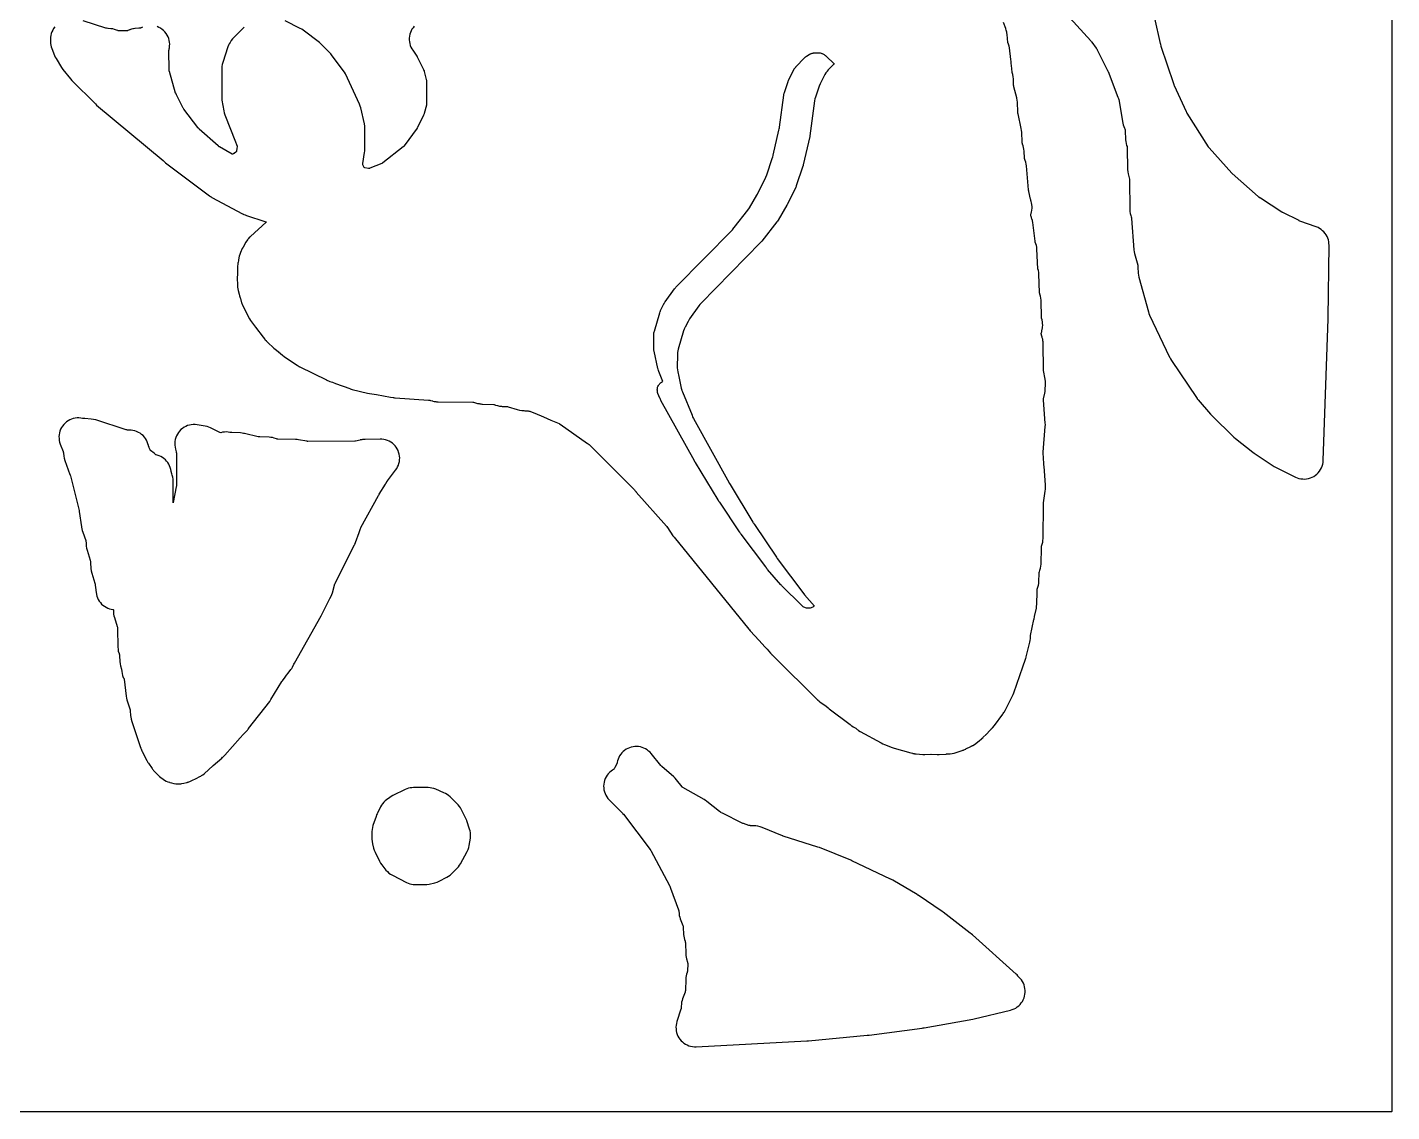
# Model space of a CAD drawing. Header units: millimetres. Extents: x 0 to 300, y 0 to 300.
# Drawn here: x 122.9 to 299.9, y 0 to 140.6 of the extents above; entities that cross this region are included whole.
import ezdxf

# ---------------------------------------------------------------- set-up
doc = ezdxf.new("R2010")
doc.units = ezdxf.units.MM
doc.layers.add('CUT', color=7, linetype='CONTINUOUS')

msp = doc.modelspace()

# ---------------------------------------------------------------- linework, layer by layer
at = {"layer": 'CUT'}
for points in [[(299.94, 299.95), (299.94, 0.05), (299.94, 0.02), (299.94, 0.01), (299.93, 0), (299.92, 0), (299.89, 0), (0.05, 0), (0.02, 0), (0.01, 0), (0.01, 0.01), (0, 0.01), (0, 0.02), (0, 0.05), (0, 299.95)], [(258.19, 141.82), (260.92, 138.84), (260.96, 138.78), (260.99, 138.75), (261.01, 138.73), (261.04, 138.68), (261.6, 137.9), (261.6, 137.89), (261.64, 137.85), (261.64, 137.84), (261.67, 137.8), (261.72, 137.7), (263.06, 135.03), (263.1, 134.96), (263.12, 134.92), (263.14, 134.87), (264.42, 131.53), (264.45, 131.45), (264.49, 131.36), (264.49, 131.35), (264.52, 131.28), (264.52, 131.25), (265.06, 128.2), (265.11, 127.96), (265.19, 127.73), (265.28, 127.51), (265.32, 127.44), (265.33, 127.42), (265.33, 127.41), (265.35, 127.37), (265.35, 127.36), (265.35, 127.35), (265.35, 127.34), (265.35, 127.28), (265.35, 127.24), (265.4, 126.04), (265.43, 125.79), (265.47, 125.54), (265.55, 125.3), (265.6, 125.16), (265.6, 125.15), (265.61, 125.13), (265.62, 125.1), (265.62, 125.08), (265.63, 125.07), (265.63, 124.99), (265.68, 122.16), (265.7, 121.87), (265.75, 121.59), (265.92, 120.93), (265.92, 120.91), (265.92, 120.9), (265.93, 120.86), (265.93, 120.84), (265.93, 120.81), (265.96, 116.99), (265.98, 116.72), (266.02, 116.45), (266.1, 116.19), (266.16, 116.02), (266.19, 115.92), (266.19, 115.91), (266.2, 115.8), (266.5, 111.75), (266.53, 111.51), (266.58, 111.28), (266.99, 109.75), (267, 109.68), (267.01, 109.65), (267.01, 109.61), (267.01, 109.52), (267.05, 108.73), (267.08, 108.46), (267.14, 108.2), (268.37, 103.72), (268.44, 103.51), (268.52, 103.3), (271.12, 97.85), (271.13, 97.83), (271.18, 97.73), (271.24, 97.6), (271.37, 97.39), (274.61, 92.59), (274.68, 92.49), (274.71, 92.45), (274.82, 92.31), (276.42, 90.46), (276.54, 90.33), (276.59, 90.28), (276.61, 90.27), (279.46, 87.47), (279.66, 87.29), (281.92, 85.51), (282.08, 85.39), (284.41, 83.83), (284.68, 83.67), (287.44, 82.29), (287.67, 82.19), (287.91, 82.12), (288.15, 82.06), (288.4, 82.04), (288.65, 82.03), (288.9, 82.05), (289.15, 82.1), (289.39, 82.17), (289.62, 82.26), (289.84, 82.38), (290.05, 82.52), (290.24, 82.68), (290.42, 82.85), (290.57, 83.05), (290.71, 83.26), (290.83, 83.48), (290.92, 83.71), (290.99, 83.95), (291.04, 84.2), (291.06, 84.44), (291.69, 102.79), (291.69, 102.88), (291.69, 102.95), (291.81, 112.34), (291.8, 112.58), (291.77, 112.81), (291.72, 113.04), (291.64, 113.27), (291.55, 113.49), (291.43, 113.69), (291.29, 113.89), (291.14, 114.07), (290.97, 114.24), (290.79, 114.39), (290.59, 114.52), (290.38, 114.63), (290.16, 114.72), (288.02, 115.49), (287.93, 115.53), (287.92, 115.54), (285.8, 116.6), (285.78, 116.61), (285.7, 116.66), (282.91, 118.45), (282.88, 118.47), (282.72, 118.57), (282.68, 118.59), (282.65, 118.61), (282.64, 118.61), (282.6, 118.65), (279.26, 121.65), (279.24, 121.67), (279.22, 121.69), (276.26, 124.99), (276.22, 125.03), (276.21, 125.04), (276.18, 125.08), (276.15, 125.12), (276.15, 125.13), (273.41, 129.48), (273.4, 129.51), (273.38, 129.54), (273.38, 129.55), (273.32, 129.65), (271.77, 133.02), (271.73, 133.12), (271.72, 133.15), (271.66, 133.28), (270.04, 138.12), (270.02, 138.22), (269.99, 138.39), (269.98, 138.39), (269.96, 138.5), (269.19, 141.81)], [(126.5, 140.65), (126.35, 140.45), (126.23, 140.24), (126.12, 140.02), (126.04, 139.79), (125.98, 139.55), (125.94, 139.31), (125.93, 139.06), (125.93, 138.76), (125.94, 138.52), (125.97, 138.29), (126.03, 138.06), (126.11, 137.84), (126.46, 136.96), (126.55, 136.75), (126.66, 136.56), (127.39, 135.39), (127.55, 135.15), (128.53, 133.92), (128.72, 133.71), (131.76, 130.67), (131.93, 130.52), (140.55, 123.32), (140.59, 123.28), (140.67, 123.21), (140.72, 123.17), (140.86, 123.05), (146.55, 118.77), (146.7, 118.66), (146.71, 118.66), (146.77, 118.63), (146.8, 118.61), (146.81, 118.6), (146.87, 118.56), (150.84, 116.44), (150.85, 116.44), (150.94, 116.39), (150.95, 116.39), (150.97, 116.38), (151.03, 116.35), (151.04, 116.34), (151.22, 116.28), (151.24, 116.27), (153.86, 115.4), (153.87, 115.4), (153.88, 115.39), (153.89, 115.39), (153.91, 115.38), (153.92, 115.37), (153.92, 115.36), (153.91, 115.35), (153.9, 115.34), (151.88, 113.48), (151.8, 113.41), (151.78, 113.39), (151.58, 113.16), (151.53, 113.08), (151.51, 113.05), (151.4, 112.92), (151.26, 112.69), (151.11, 112.42), (150.92, 112.1), (150.82, 111.92), (150.73, 111.72), (150.72, 111.7), (150.69, 111.64), (150.58, 111.41), (150.5, 111.17), (150.43, 110.92), (150.34, 110.44), (150.33, 110.38), (150.32, 110.34), (150.32, 110.33), (150.31, 110.31), (150.27, 110.14), (150.26, 110.04), (150.26, 110.03), (150.23, 109.88), (150.2, 109.65), (150.19, 109.41), (150.19, 109.38), (150.19, 109.37), (150.19, 108.75), (150.16, 108), (150.16, 107.76), (150.19, 107.51), (150.2, 107.48), (150.2, 107.47), (150.2, 107.46), (150.2, 107.45), (150.2, 107.15), (150.2, 107.14), (150.21, 106.91), (150.24, 106.69), (150.29, 106.47), (150.42, 106.01), (150.42, 106), (150.46, 105.78), (150.53, 105.55), (150.57, 105.46), (150.57, 105.45), (150.58, 105.44), (150.68, 105.07), (150.72, 104.95), (150.73, 104.92), (150.86, 104.59), (151.75, 102.81), (151.87, 102.6), (152.01, 102.4), (152.54, 101.71), (153.52, 100.41), (153.69, 100.22), (153.73, 100.17), (153.74, 100.16), (153.76, 100.13), (153.81, 100.08), (153.9, 99.98), (153.9, 99.97), (153.94, 99.94), (154.08, 99.8), (154.22, 99.67), (154.77, 99.14), (154.77, 99.13), (154.78, 99.12), (154.93, 98.99), (155.08, 98.87), (155.48, 98.58), (155.5, 98.57), (155.53, 98.55), (156.04, 98.1), (156.27, 97.93), (157.86, 96.85), (157.88, 96.83), (157.9, 96.81), (157.93, 96.79), (158.04, 96.73), (158.09, 96.7), (158.21, 96.63), (158.26, 96.6), (158.27, 96.6), (161.75, 94.88), (161.76, 94.87), (162, 94.77), (162.02, 94.76), (162.1, 94.73), (162.2, 94.7), (162.53, 94.58), (162.93, 94.43), (164.76, 93.76), (164.8, 93.74), (165.07, 93.66), (167.07, 93.17), (167.34, 93.12), (168.25, 93), (170.03, 92.63), (170.38, 92.59), (170.42, 92.59), (170.57, 92.58), (170.66, 92.57), (174.96, 92.28), (174.98, 92.27), (175.15, 92.26), (175.16, 92.26), (175.17, 92.26), (175.24, 92.24), (175.26, 92.23), (175.5, 92.16), (175.55, 92.15), (175.72, 92.11), (175.75, 92.11), (175.77, 92.1), (175.95, 92.07), (176, 92.06), (176.22, 92.05), (180.75, 92), (180.76, 92), (180.78, 92), (180.79, 92), (180.81, 91.99), (181.34, 91.85), (181.55, 91.81), (181.63, 91.79), (181.76, 91.78), (181.92, 91.76), (181.98, 91.76), (183.46, 91.71), (183.48, 91.7), (183.67, 91.63), (183.92, 91.55), (184.18, 91.5), (184.27, 91.49), (184.43, 91.47), (184.44, 91.47), (184.45, 91.47), (184.53, 91.46), (185.14, 91.43), (185.22, 91.43), (185.23, 91.43), (185.3, 91.41), (186.5, 91.04), (186.79, 90.96), (186.83, 90.96), (187.09, 90.92), (187.11, 90.92), (187.16, 90.92), (187.3, 90.91), (187.36, 90.91), (187.48, 90.9), (187.87, 90.86), (187.89, 90.86), (187.92, 90.86), (188.01, 90.85), (188.07, 90.85), (188.08, 90.85), (188.09, 90.85), (188.09, 90.84), (188.12, 90.84), (188.13, 90.84), (189.07, 90.44), (189.6, 90.21), (189.91, 90.08), (190.85, 89.68), (191.94, 89.22), (191.95, 89.21), (191.98, 89.2), (191.99, 89.2), (192, 89.19), (192.01, 89.18), (192.02, 89.18), (192.03, 89.17), (192.04, 89.16), (192.05, 89.15), (192.07, 89.14), (195.6, 86.65), (195.62, 86.63), (195.68, 86.59), (195.77, 86.53), (195.8, 86.5), (195.81, 86.5), (195.82, 86.5), (201.69, 80.63), (201.74, 80.56), (201.84, 80.46), (201.87, 80.42), (201.91, 80.38), (201.92, 80.37), (201.94, 80.35), (205.84, 75.93), (205.87, 75.9), (205.89, 75.87), (205.98, 75.76), (206.68, 74.69), (206.83, 74.49), (216.53, 62.58), (216.57, 62.52), (216.59, 62.5), (216.61, 62.47), (216.71, 62.36), (216.72, 62.34), (217.87, 61.09), (218.24, 60.69), (218.67, 60.22), (218.91, 59.96), (219.36, 59.45), (219.44, 59.36), (219.49, 59.31), (219.5, 59.3), (219.51, 59.29), (219.59, 59.21), (219.6, 59.2), (219.81, 58.99), (219.82, 58.99), (225.45, 53.42), (225.49, 53.39), (225.49, 53.38), (225.63, 53.26), (225.77, 53.14), (226.55, 52.57), (226.83, 52.36), (226.9, 52.3), (226.97, 52.25), (229.67, 50.19), (229.72, 50.15), (229.81, 50.09), (229.9, 50.02), (230.08, 49.9), (230.41, 49.71), (230.6, 49.57), (230.69, 49.5), (230.78, 49.43), (230.98, 49.31), (233.7, 47.81), (233.92, 47.7), (234.16, 47.62), (235.14, 47.23), (235.4, 47.14), (237.57, 46.53), (237.61, 46.52), (237.76, 46.48), (237.83, 46.46), (237.94, 46.44), (237.99, 46.43), (238.03, 46.42), (238.06, 46.42), (238.07, 46.42), (238.09, 46.42), (238.23, 46.4), (239.09, 46.33), (239.29, 46.32), (239.3, 46.32), (239.36, 46.32), (240.15, 46.34), (240.18, 46.34), (240.2, 46.34), (240.21, 46.34), (240.99, 46.31), (241.07, 46.31), (241.08, 46.31), (241.25, 46.32), (242.1, 46.38), (242.14, 46.38), (242.19, 46.39), (242.26, 46.39), (242.4, 46.39), (242.61, 46.41), (242.62, 46.41), (242.65, 46.41), (242.9, 46.44), (243.19, 46.51), (244.21, 46.83), (244.23, 46.84), (244.31, 46.87), (244.4, 46.9), (244.44, 46.91), (244.58, 46.98), (244.64, 47), (244.68, 47.02), (244.69, 47.03), (245.35, 47.37), (245.38, 47.38), (245.4, 47.39), (245.44, 47.41), (245.44, 47.42), (245.48, 47.44), (245.49, 47.44), (245.51, 47.45), (245.57, 47.49), (245.58, 47.49), (245.8, 47.63), (246.43, 48.09), (246.71, 48.33), (246.79, 48.41), (246.8, 48.42), (246.92, 48.52), (246.93, 48.53), (246.95, 48.55), (247.32, 48.93), (247.34, 48.95), (247.35, 48.96), (247.82, 49.42), (247.95, 49.55), (248.03, 49.66), (248.04, 49.67), (248.05, 49.68), (248.06, 49.69), (248.07, 49.7), (248.16, 49.79), (248.39, 50.06), (249.49, 51.56), (249.55, 51.64), (249.64, 51.78), (249.67, 51.82), (249.7, 51.87), (249.75, 51.96), (249.78, 52.01), (249.81, 52.07), (249.82, 52.09), (250.78, 54.01), (250.79, 54.03), (250.83, 54.1), (250.91, 54.31), (250.91, 54.32), (252.09, 57.67), (252.44, 58.67), (252.44, 58.68), (252.45, 58.69), (252.45, 58.7), (252.46, 58.73), (252.53, 58.97), (252.53, 58.99), (252.99, 60.87), (253.03, 61.1), (253.06, 61.34), (253.07, 61.59), (253.07, 61.6), (253.1, 61.76), (253.53, 63.82), (253.53, 63.83), (253.54, 63.84), (253.54, 63.85), (253.56, 63.92), (253.61, 64.18), (253.61, 64.19), (253.61, 64.21), (253.84, 65.3), (253.87, 65.53), (253.89, 65.76), (253.93, 67.47), (253.93, 67.56), (253.93, 67.6), (253.93, 67.64), (253.93, 67.65), (253.93, 67.66), (253.94, 67.7), (253.95, 67.73), (253.96, 67.75), (254.05, 68.03), (254.11, 68.26), (254.15, 68.48), (254.17, 68.71), (254.21, 69.81), (254.21, 69.86), (254.21, 69.9), (254.21, 69.91), (254.22, 69.96), (254.23, 69.98), (254.31, 70.22), (254.39, 70.47), (254.43, 70.73), (254.45, 70.99), (254.49, 73.16), (254.49, 73.22), (254.5, 73.24), (254.52, 73.35), (254.6, 73.59), (254.66, 73.83), (254.7, 74.08), (254.72, 74.34), (254.76, 78.73), (254.76, 78.8), (254.76, 78.81), (254.76, 78.82), (254.76, 78.83), (254.76, 78.88), (254.76, 78.89), (254.77, 78.9), (254.77, 78.91), (254.77, 78.93), (255, 80.45), (255.03, 80.72), (255.02, 80.93), (255.02, 80.95), (255.03, 81.05), (255.02, 81.3), (254.84, 83.68), (254.83, 83.86), (254.83, 83.89), (254.82, 84.07), (254.73, 85.42), (254.73, 85.47), (254.73, 85.53), (255, 88.86), (255.01, 89.07), (255.01, 89.09), (255, 89.29), (254.75, 92.28), (254.75, 92.3), (254.75, 92.34), (254.75, 92.36), (254.75, 92.37), (254.75, 92.38), (254.77, 92.43), (254.93, 93.16), (254.97, 93.37), (254.99, 93.58), (255.03, 94.4), (255.02, 94.7), (254.98, 95), (254.77, 96.09), (254.77, 96.1), (254.76, 96.13), (254.76, 96.14), (254.76, 96.16), (254.72, 99.66), (254.72, 99.67), (254.72, 99.68), (254.71, 99.9), (254.7, 99.93), (254.67, 100.13), (254.67, 100.14), (254.66, 100.19), (254.61, 100.36), (254.59, 100.45), (254.55, 100.57), (254.51, 100.7), (254.5, 100.71), (254.49, 100.75), (254.49, 100.76), (254.48, 100.8), (254.47, 100.81), (254.47, 100.82), (254.47, 100.83), (254.47, 100.85), (254.48, 100.88), (254.48, 100.9), (254.51, 101.05), (254.53, 101.13), (254.55, 101.21), (254.61, 101.51), (254.61, 101.53), (254.62, 101.58), (254.65, 101.75), (254.66, 101.96), (254.66, 101.97), (254.66, 101.98), (254.65, 102.2), (254.65, 102.21), (254.63, 102.43), (254.58, 102.65), (254.58, 102.66), (254.53, 102.79), (254.51, 102.86), (254.51, 102.87), (254.49, 102.94), (254.49, 102.96), (254.49, 102.99), (254.49, 103), (254.49, 103.02), (254.45, 105.16), (254.45, 105.18), (254.45, 105.21), (254.43, 105.47), (254.38, 105.75), (254.3, 106.02), (254.29, 106.03), (254.27, 106.11), (254.26, 106.14), (254.25, 106.16), (254.23, 106.24), (254.17, 108.58), (254.15, 108.82), (254.11, 109.06), (254.05, 109.29), (253.91, 111.86), (253.88, 112.08), (253.84, 112.31), (253.78, 112.52), (253.72, 112.66), (253.71, 112.7), (253.7, 112.72), (253.7, 112.73), (253.69, 112.74), (253.68, 112.78), (253.67, 112.81), (253.67, 112.86), (253.37, 115.28), (253.37, 115.32), (253.33, 115.53), (253.33, 115.55), (253.27, 115.77), (253.23, 115.86), (253.2, 115.95), (253.19, 115.99), (253.16, 116.07), (253.15, 116.08), (253.15, 116.09), (253.14, 116.1), (253.13, 116.13), (253.12, 116.16), (253.1, 116.19), (253.1, 116.2), (253.11, 116.22), (253.12, 116.3), (253.12, 116.33), (253.13, 116.36), (253.13, 116.38), (253.14, 116.4), (253.17, 116.48), (253.21, 116.68), (253.21, 116.69), (253.22, 116.7), (253.25, 116.86), (253.26, 116.91), (253.26, 116.92), (253.28, 117.14), (253.28, 117.16), (253.28, 117.37), (253.28, 117.39), (253.26, 117.59), (253.26, 117.6), (253.26, 117.63), (253.21, 117.86), (253.17, 118.01), (253.14, 118.15), (253.12, 118.21), (253.11, 118.25), (253.09, 118.33), (252.86, 119.34), (252.86, 119.35), (252.86, 119.36), (252.83, 119.48), (252.83, 119.49), (252.83, 119.52), (252.83, 119.53), (252.55, 122.64), (252.52, 122.88), (252.46, 123.11), (252.39, 123.34), (252.28, 123.61), (252.28, 123.62), (252.28, 123.66), (252.25, 124.57), (252.23, 124.8), (252.19, 125.03), (252.13, 125.26), (252.05, 125.47), (252.02, 125.53), (252.01, 125.58), (252, 125.61), (251.99, 125.64), (251.99, 125.66), (251.99, 125.67), (251.99, 125.73), (251.95, 127.01), (251.93, 127.25), (251.89, 127.49), (251.46, 129.41), (251.45, 129.42), (251.44, 129.49), (251.44, 129.5), (251.44, 129.53), (251.44, 129.6), (251.39, 130.91), (251.36, 131.18), (251.31, 131.44), (251.31, 131.45), (250.93, 132.89), (250.91, 132.96), (250.91, 132.98), (250.91, 132.99), (250.9, 133), (250.9, 133.01), (250.9, 133.02), (250.9, 133.03), (250.89, 133.06), (250.89, 133.08), (250.89, 133.13), (250.87, 133.93), (250.85, 134.2), (250.8, 134.47), (250.72, 134.74), (250.7, 134.79), (250.6, 135.64), (250.59, 135.9), (250.56, 136.17), (250.51, 136.43), (250.34, 137.93), (250.31, 138.17), (250.24, 138.41), (250.16, 138.63), (250.16, 138.64), (250.05, 139.67), (250.02, 139.88), (249.99, 139.99), (249.99, 140), (249.97, 140.09), (249.96, 140.13), (249.95, 140.16), (249.95, 140.17), (249.94, 140.21), (249.93, 140.23), (249.87, 140.43), (249.86, 140.44), (249.56, 141.25)], [(137.87, 140.63), (137.71, 140.55), (137.7, 140.54), (137.67, 140.53), (137.65, 140.52), (137.62, 140.51), (137.61, 140.51), (137.57, 140.5), (137.55, 140.5), (137.41, 140.49), (136.94, 140.45), (136.89, 140.44), (136.88, 140.44), (136.7, 140.42), (136.69, 140.42), (136.68, 140.41), (136.67, 140.41), (136.66, 140.41), (136.65, 140.41), (136.63, 140.41), (136.47, 140.37), (136.45, 140.36), (136.43, 140.35), (136.31, 140.31), (136.25, 140.29), (136.24, 140.29), (136.23, 140.29), (136.22, 140.28), (136.21, 140.28), (136.11, 140.24), (135.99, 140.19), (135.98, 140.19), (135.97, 140.18), (135.93, 140.17), (135.91, 140.17), (135.88, 140.16), (135.8, 140.15), (134.83, 140.16), (134.75, 140.16), (134.74, 140.16), (134.67, 140.19), (134.5, 140.26), (134.26, 140.34), (134.02, 140.4), (133.78, 140.43), (133.42, 140.46), (133.36, 140.47), (133.19, 140.48), (133.18, 140.48), (133.11, 140.5), (130.16, 141.45)], [(151.05, 140.62), (149.75, 139.34), (149.56, 139.13), (149.39, 138.91), (149.23, 138.66), (149.13, 138.48), (149.04, 138.28), (148.96, 138.09), (148.29, 136.04), (148.23, 135.79), (148.18, 135.53), (148.17, 135.27), (148.15, 131.59), (148.16, 131.38), (148.18, 131.18), (148.41, 129.77), (148.47, 129.51), (148.47, 129.5), (148.56, 129.25), (149.95, 125.74), (149.96, 125.72), (149.97, 125.68), (150, 125.61), (150.02, 125.53), (150.13, 125.29), (150.13, 125.28), (150.14, 125.24), (150.14, 125.23), (150.15, 125.2), (150.16, 125.19), (150.17, 125.16), (150.17, 125.15), (150.16, 125.13), (150.12, 124.94), (150.07, 124.57), (150.07, 124.54), (150.07, 124.53), (150.06, 124.52), (150.06, 124.51), (150.04, 124.49), (150.03, 124.48), (149.97, 124.43), (149.8, 124.29), (149.75, 124.26), (149.74, 124.25), (149.61, 124.16), (149.6, 124.15), (149.59, 124.14), (149.58, 124.14), (149.55, 124.15), (149.49, 124.18), (147.87, 125.1), (147.85, 125.11), (147.83, 125.12), (147.82, 125.13), (147.8, 125.15), (147.79, 125.16), (147.77, 125.17), (147.76, 125.18), (147.76, 125.19), (147.74, 125.21), (147.72, 125.22), (147.68, 125.26), (145.23, 127.41), (145.17, 127.47), (145.15, 127.49), (145.14, 127.51), (145.13, 127.51), (145.12, 127.52), (145.12, 127.53), (145.11, 127.54), (145.1, 127.55), (145.06, 127.61), (143.25, 130), (143.2, 130.06), (143.15, 130.13), (143.12, 130.19), (142.27, 131.86), (142.19, 132.06), (142.18, 132.08), (142.18, 132.09), (141.36, 134.88), (141.35, 134.91), (141.34, 134.95), (141.33, 134.97), (141.32, 135), (141.32, 135.01), (141.32, 135.02), (141.32, 135.04), (141.32, 135.09), (141.3, 137.55), (141.3, 137.58), (141.31, 137.64), (141.32, 137.7), (141.34, 137.82), (141.37, 137.94), (141.4, 138.19), (141.41, 138.43), (141.39, 138.68), (141.35, 138.92), (141.28, 139.16), (141.19, 139.39), (141.08, 139.61), (140.94, 139.81), (140.79, 140.01), (140.62, 140.18), (140.43, 140.34), (140.23, 140.48), (140.01, 140.6), (139.79, 140.7)], [(173.13, 140.75), (172.97, 140.56), (172.84, 140.36), (172.73, 140.15), (172.63, 139.93), (172.56, 139.7), (172.51, 139.46), (172.48, 139.22), (172.48, 138.98), (172.5, 138.74), (172.54, 138.51), (172.61, 138.27), (172.7, 138.05), (172.81, 137.83), (172.94, 137.63), (173.47, 136.88), (173.5, 136.82), (173.51, 136.8), (173.52, 136.78), (173.56, 136.71), (174.34, 135.13), (174.39, 135.02), (174.4, 134.99), (174.43, 134.9), (174.69, 133.85), (174.7, 133.77), (174.71, 133.69), (174.71, 133.68), (174.71, 133.67), (174.74, 130.68), (174.74, 130.63), (174.74, 130.58), (174.74, 130.57), (174.72, 130.52), (174.43, 129.43), (174.42, 129.41), (174.42, 129.4), (174.34, 129.2), (173.55, 127.61), (173.52, 127.56), (173.52, 127.55), (173.51, 127.53), (173.5, 127.52), (173.49, 127.51), (171.83, 125.23), (171.8, 125.18), (171.79, 125.17), (171.78, 125.16), (171.76, 125.14), (171.7, 125.09), (169.04, 123.04), (169.02, 123.02), (169.01, 123.01), (168.97, 122.99), (168.95, 122.97), (168.94, 122.97), (167.36, 122.33), (167.31, 122.31), (167.29, 122.3), (167.25, 122.29), (167.24, 122.29), (167.21, 122.3), (166.73, 122.39), (166.64, 122.41), (166.63, 122.42), (166.62, 122.42), (166.62, 122.43), (166.48, 122.78), (166.46, 122.83), (166.45, 122.85), (166.45, 122.86), (166.45, 122.87), (166.45, 122.88), (166.46, 122.94), (166.69, 124.37), (166.71, 124.56), (166.72, 124.76), (166.72, 127.53), (166.7, 127.81), (166.66, 128.09), (166.19, 130.15), (166.12, 130.4), (166.02, 130.64), (164.2, 134.56), (164.07, 134.8), (163.92, 135.03), (162.4, 137.02), (162.3, 137.15), (162.25, 137.22), (162.09, 137.4), (161.09, 138.4), (160.83, 138.62), (158.71, 140.23), (158.53, 140.36), (158.33, 140.47), (156.37, 141.46)]]:
    msp.add_lwpolyline(points, dxfattribs=at)
for points in [[(223.91, 65.33), (223.8, 65.37), (223.69, 65.42), (223.59, 65.48), (223.49, 65.55), (223.4, 65.63), (220.83, 68.19), (220.77, 68.26), (220.71, 68.32), (218.97, 70.32), (218.9, 70.4), (218.89, 70.42), (218.88, 70.43), (218.86, 70.46), (218.85, 70.48), (218.84, 70.49), (218.81, 70.52), (218.78, 70.57), (218.74, 70.62), (218.73, 70.63), (215.53, 74.87), (215.49, 74.92), (215.45, 74.98), (215.41, 75.05), (215.38, 75.11), (215.37, 75.13), (215.34, 75.18), (212.76, 79.02), (212.71, 79.08), (212.65, 79.17), (212.64, 79.19), (212.63, 79.2), (212.62, 79.22), (212.6, 79.26), (212.55, 79.35), (209.6, 84.17), (209.55, 84.26), (209.52, 84.32), (209.51, 84.34), (209.5, 84.36), (209.47, 84.41), (205.14, 92.22), (205.12, 92.26), (205.08, 92.34), (205.03, 92.46), (205, 92.52), (204.75, 93.13), (204.71, 93.24), (204.68, 93.36), (204.67, 93.47), (204.66, 93.59), (204.67, 93.71), (204.68, 93.82), (204.71, 93.94), (204.75, 94.05), (204.8, 94.15), (204.86, 94.25), (204.93, 94.35), (205.01, 94.44), (205.1, 94.52), (205.19, 94.59), (205.29, 94.65), (205.39, 94.7), (204.86, 95.98), (204.85, 96.02), (204.84, 96.05), (204.82, 96.09), (204.76, 96.27), (204.73, 96.37), (204.24, 98.62), (204.22, 98.7), (204.22, 98.73), (204.21, 98.81), (204.21, 98.84), (204.2, 98.95), (204.21, 100.82), (204.21, 100.83), (204.21, 100.87), (204.21, 100.93), (204.21, 100.95), (204.22, 100.98), (204.22, 100.99), (204.26, 101.13), (204.28, 101.22), (204.99, 103.6), (205.04, 103.75), (205.06, 103.81), (205.07, 103.84), (205.08, 103.86), (205.09, 103.9), (205.53, 104.75), (205.54, 104.77), (205.57, 104.82), (205.59, 104.85), (205.61, 104.89), (205.65, 104.95), (205.7, 105.02), (206.9, 106.69), (206.95, 106.76), (207.02, 106.83), (207.08, 106.9), (214.4, 114.37), (214.61, 114.62), (214.62, 114.63), (216.41, 116.89), (216.61, 117.18), (217.58, 118.84), (217.66, 118.98), (217.68, 119.02), (217.68, 119.03), (218.74, 121.15), (218.75, 121.17), (218.88, 121.5), (219.58, 123.61), (219.64, 123.8), (219.68, 123.99), (219.69, 124.05), (220.44, 127.28), (220.48, 127.44), (220.5, 127.56), (220.52, 127.67), (221.07, 131.82), (221.08, 131.9), (221.09, 131.95), (221.11, 132.03), (221.13, 132.09), (221.15, 132.16), (221.64, 133.6), (221.64, 133.63), (221.69, 133.73), (221.74, 133.85), (222.41, 135.16), (222.42, 135.17), (222.43, 135.2), (222.44, 135.22), (222.46, 135.25), (222.49, 135.29), (222.53, 135.36), (222.62, 135.45), (222.64, 135.48), (223.76, 136.63), (223.9, 136.77), (223.94, 136.8), (224.04, 136.86), (224.36, 137.08), (224.47, 137.14), (224.49, 137.15), (224.58, 137.19), (224.61, 137.2), (224.67, 137.23), (224.74, 137.24), (224.77, 137.25), (224.84, 137.26), (224.89, 137.27), (224.93, 137.28), (224.94, 137.28), (225.01, 137.28), (225.5, 137.3), (225.6, 137.3), (225.66, 137.3), (225.72, 137.29), (225.77, 137.28), (225.79, 137.28), (225.93, 137.24), (226.02, 137.21), (226.05, 137.2), (226.15, 137.15), (226.29, 137.08), (226.37, 137.03), (226.39, 137.01), (226.46, 136.96), (226.48, 136.94), (226.58, 136.86), (227.59, 135.86), (227.59, 135.85), (227.59, 135.84), (227.58, 135.83), (227.57, 135.82), (226.85, 135.1), (226.68, 134.91), (226.68, 134.9), (226.53, 134.7), (226.41, 134.48), (226.41, 134.47), (225.81, 133.29), (225.68, 132.98), (225.19, 131.56), (225.12, 131.32), (225.07, 131.07), (224.46, 126.54), (224.46, 126.52), (224.46, 126.51), (224.45, 126.44), (223.6, 122.76), (223.57, 122.65), (223.56, 122.62), (222.7, 120.04), (222.68, 119.97), (222.67, 119.96), (222.67, 119.95), (222.64, 119.9), (221.5, 117.59), (221.47, 117.54), (220.34, 115.59), (220.27, 115.49), (220.24, 115.44), (220.22, 115.42), (220.19, 115.38), (218.21, 112.87), (218.19, 112.85), (218.11, 112.75), (210.31, 104.79), (210.19, 104.65), (210.07, 104.5), (208.85, 102.81), (208.74, 102.65), (208.65, 102.48), (208.26, 101.71), (208.25, 101.7), (208.24, 101.68), (208.23, 101.66), (208.14, 101.46), (208.07, 101.25), (207.37, 98.89), (207.32, 98.66), (207.28, 98.43), (207.27, 98.19), (207.26, 96.49), (207.26, 96.48), (207.26, 96.47), (207.27, 96.21), (207.32, 95.94), (207.45, 95.35), (207.78, 93.8), (207.85, 93.54), (207.86, 93.51), (207.92, 93.34), (209.17, 90.33), (209.18, 90.29), (209.25, 90.1), (209.36, 89.88), (213.98, 81.54), (214, 81.5), (214.03, 81.45), (214.1, 81.32), (217.07, 76.44), (217.12, 76.37), (217.13, 76.35), (217.18, 76.29), (217.21, 76.24), (217.24, 76.2), (217.28, 76.15), (217.29, 76.13), (220.11, 71.9), (220.15, 71.84), (220.23, 71.73), (223.67, 67.16), (223.78, 67.02), (225.04, 65.57), (225.02, 65.56), (224.93, 65.49), (224.83, 65.43), (224.72, 65.38), (224.61, 65.34), (224.5, 65.31), (224.38, 65.29), (224.26, 65.28), (224.14, 65.28), (224.02, 65.3)], [(130.53, 74.08), (130.53, 74.07), (130.54, 74.04), (130.54, 74.03), (130.54, 74.02), (130.54, 73.99), (130.54, 73.95), (130.55, 73.87), (130.55, 73.81), (130.59, 73.33), (130.62, 73.07), (130.69, 72.81), (131.08, 71.53), (131.1, 71.47), (131.13, 71.38), (131.13, 71.37), (131.14, 71.34), (131.14, 71.33), (131.14, 71.32), (131.14, 71.26), (131.14, 71.19), (131.18, 70.45), (131.22, 70.14), (131.29, 69.85), (131.69, 68.55), (131.72, 68.42), (131.72, 68.41), (131.72, 68.4), (131.72, 68.39), (131.72, 68.38), (131.72, 68.37), (131.73, 68.35), (131.73, 68.3), (131.73, 68.29), (131.77, 67.97), (131.85, 67.33), (131.85, 67.31), (131.89, 67.09), (131.89, 67.07), (131.95, 66.84), (132.03, 66.62), (132.14, 66.4), (132.27, 66.2), (132.41, 66.01), (132.57, 65.83), (132.75, 65.67), (132.94, 65.53), (133.15, 65.41), (133.36, 65.31), (133.59, 65.22), (133.82, 65.16), (134.05, 65.13), (134.08, 65.13), (134.09, 65.13), (134.09, 65.12), (134.09, 65.11), (134.1, 65.09), (134.1, 65.04), (134.11, 64.73), (134.13, 64.51), (134.17, 64.3), (134.23, 64.09), (134.6, 62.9), (134.62, 62.83), (134.62, 62.78), (134.62, 62.76), (134.62, 62.66), (134.68, 60.22), (134.7, 59.99), (134.7, 59.97), (134.74, 59.73), (134.81, 59.49), (134.82, 59.47), (134.82, 59.46), (134.83, 59.44), (134.85, 59.37), (134.87, 59.33), (134.88, 59.29), (134.89, 59.27), (134.9, 59.23), (134.91, 59.21), (134.91, 59.2), (134.91, 59.19), (134.91, 59.1), (134.94, 58.36), (134.97, 58.09), (135.02, 57.82), (135.14, 57.36), (135.18, 57.06), (135.22, 56.8), (135.3, 56.55), (135.39, 56.31), (135.43, 56.24), (135.44, 56.22), (135.45, 56.21), (135.45, 56.2), (135.45, 56.19), (135.46, 56.18), (135.47, 56.15), (135.47, 56.14), (135.47, 56.12), (135.48, 56.11), (135.48, 56.1), (135.76, 53.89), (135.76, 53.86), (135.8, 53.64), (135.85, 53.42), (136.26, 52.13), (136.26, 52.11), (136.27, 52.11), (136.28, 52.07), (136.28, 52.06), (136.28, 52.05), (136.29, 52.02), (136.29, 52), (136.34, 51.37), (136.34, 51.36), (136.36, 51.16), (136.36, 51.15), (136.4, 50.96), (136.4, 50.94), (136.41, 50.9), (136.46, 50.77), (136.47, 50.72), (137.63, 47.23), (137.65, 47.19), (137.68, 47.1), (137.71, 47.01), (137.73, 46.97), (137.74, 46.95), (137.76, 46.9), (137.79, 46.84), (137.81, 46.79), (137.85, 46.72), (138.42, 45.55), (138.58, 45.26), (138.6, 45.23), (138.64, 45.18), (139.12, 44.51), (139.17, 44.43), (139.24, 44.34), (139.3, 44.26), (139.44, 44.1), (139.46, 44.08), (139.48, 44.06), (139.57, 43.98), (139.94, 43.6), (140.1, 43.45), (140.27, 43.32), (140.56, 43.11), (140.75, 42.98), (140.95, 42.87), (141.16, 42.79), (141.19, 42.78), (141.21, 42.77), (141.37, 42.72), (141.42, 42.7), (141.63, 42.64), (141.93, 42.57), (142.2, 42.52), (142.48, 42.5), (142.75, 42.51), (142.86, 42.53), (142.99, 42.54), (143.24, 42.59), (143.61, 42.68), (143.68, 42.7), (143.69, 42.71), (143.7, 42.71), (143.73, 42.72), (143.76, 42.73), (143.79, 42.73), (143.88, 42.76), (144, 42.8), (144.19, 42.89), (144.92, 43.26), (145.24, 43.42), (145.33, 43.47), (145.43, 43.52), (145.49, 43.56), (145.52, 43.58), (145.6, 43.64), (145.69, 43.7), (145.86, 43.83), (147.06, 44.89), (148.16, 45.85), (148.26, 45.95), (148.28, 45.97), (148.3, 45.99), (148.33, 46.02), (148.37, 46.06), (148.41, 46.09), (148.56, 46.24), (150.56, 48.46), (150.94, 48.89), (151.17, 49.14), (151.4, 49.39), (151.41, 49.4), (151.48, 49.48), (151.53, 49.54), (151.62, 49.64), (151.65, 49.68), (154.38, 53.21), (154.54, 53.44), (155.96, 55.78), (156, 55.84), (156.03, 55.88), (156.04, 55.89), (156.37, 56.33), (156.57, 56.6), (156.78, 56.87), (157.13, 57.32), (157.15, 57.36), (157.24, 57.48), (157.33, 57.64), (157.33, 57.65), (157.53, 58.01), (157.6, 58.14), (161.06, 64.3), (161.12, 64.4), (161.15, 64.46), (162.09, 66.36), (162.19, 66.55), (162.34, 66.85), (162.44, 67.06), (162.51, 67.28), (162.85, 68.44), (162.85, 68.45), (162.85, 68.46), (162.86, 68.47), (162.87, 68.49), (162.88, 68.52), (162.91, 68.59), (162.92, 68.61), (165.39, 73.5), (165.4, 73.51), (165.41, 73.53), (165.41, 73.54), (165.42, 73.56), (165.44, 73.6), (165.53, 73.81), (165.98, 75.09), (166.16, 75.6), (166.17, 75.64), (166.2, 75.72), (166.21, 75.73), (168.49, 79.89), (168.53, 79.96), (168.57, 80.03), (168.58, 80.04), (168.6, 80.07), (169.39, 81.36), (169.45, 81.46), (169.62, 81.74), (169.62, 81.75), (169.64, 81.78), (169.65, 81.79), (169.65, 81.8), (170.72, 83.19), (170.86, 83.39), (170.98, 83.6), (171.08, 83.82), (171.15, 84.06), (171.21, 84.29), (171.23, 84.54), (171.24, 84.78), (171.22, 85.02), (171.18, 85.26), (171.11, 85.5), (171.03, 85.72), (170.92, 85.94), (170.79, 86.15), (170.64, 86.34), (170.47, 86.52), (170.29, 86.68), (170.09, 86.82), (169.88, 86.94), (169.65, 87.04), (169.42, 87.11), (169.19, 87.17), (168.94, 87.2), (168.7, 87.21), (166.78, 87.18), (166.55, 87.17), (166.41, 87.15), (166.33, 87.14), (166.24, 87.12), (166.13, 87.1), (166.11, 87.09), (165.52, 86.95), (165.51, 86.95), (165.49, 86.94), (165.47, 86.94), (165.46, 86.94), (165.44, 86.94), (159.33, 86.92), (159.27, 86.92), (159.26, 86.92), (159.23, 86.93), (159.19, 86.94), (158.13, 87.13), (157.93, 87.16), (157.72, 87.17), (155.45, 87.21), (155.37, 87.21), (155.36, 87.22), (155.28, 87.24), (155.25, 87.25), (154.95, 87.34), (154.75, 87.4), (154.54, 87.43), (154.33, 87.45), (153.11, 87.5), (153.01, 87.5), (152.98, 87.5), (152.89, 87.52), (151.12, 87.93), (151.04, 87.95), (150.99, 87.96), (150.8, 87.99), (150.61, 88.01), (149.47, 88.06), (149.36, 88.06), (149.35, 88.06), (149.34, 88.06), (149.32, 88.06), (149.31, 88.07), (149.22, 88.09), (148.98, 88.13), (148.75, 88.14), (148.51, 88.13), (148.27, 88.1), (148.04, 88.04), (148.02, 88.04), (147.91, 88.08), (146.72, 88.67), (146.49, 88.77), (146.25, 88.85), (146.01, 88.9), (144.96, 89.07), (144.71, 89.1), (144.46, 89.1), (144.21, 89.08), (143.96, 89.03), (143.72, 88.96), (143.49, 88.86), (143.27, 88.74), (143.06, 88.6), (142.87, 88.44), (142.69, 88.26), (142.53, 88.06), (142.4, 87.85), (142.28, 87.63), (142.19, 87.4), (142.12, 87.16), (142.08, 86.91), (142.06, 86.66), (142.07, 86.41), (142.1, 86.16), (142.16, 85.91), (142.2, 85.74), (142.24, 85.58), (142.26, 85.51), (142.27, 85.39), (142.27, 85.37), (142.28, 85.26), (142.28, 81.18), (142.28, 81.14), (142.28, 81.12), (142.27, 81.09), (142.26, 81.03), (141.86, 78.99), (141.85, 78.96), (141.85, 78.98), (141.85, 81.78), (141.84, 82.03), (141.8, 82.27), (141.74, 82.52), (141.68, 82.72), (141.67, 82.76), (141.66, 82.78), (141.62, 82.93), (141.6, 82.98), (141.6, 82.99), (141.59, 83.05), (141.55, 83.29), (141.48, 83.52), (141.39, 83.75), (141.28, 83.97), (141.15, 84.17), (141, 84.36), (140.84, 84.54), (140.65, 84.7), (140.46, 84.84), (140.25, 84.96), (140.03, 85.06), (139.8, 85.13), (139.65, 85.17), (139.62, 85.18), (139.61, 85.19), (139.6, 85.19), (139.59, 85.19), (139.57, 85.21), (139.56, 85.22), (139.48, 85.29), (139.37, 85.38), (138.92, 85.75), (138.91, 85.75), (138.9, 85.77), (138.89, 85.77), (138.89, 85.78), (138.88, 85.79), (138.88, 85.8), (138.87, 85.81), (138.76, 86.09), (138.74, 86.12), (138.69, 86.24), (138.67, 86.28), (138.66, 86.3), (138.65, 86.37), (138.59, 86.61), (138.5, 86.84), (138.4, 87.07), (138.27, 87.28), (138.12, 87.48), (137.95, 87.66), (137.76, 87.82), (137.56, 87.97), (137.34, 88.09), (137.11, 88.2), (136.88, 88.28), (136.63, 88.33), (136.39, 88.36), (135.99, 88.39), (135.96, 88.39), (135.92, 88.39), (135.85, 88.4), (135.81, 88.4), (135.8, 88.4), (135.75, 88.41), (135.74, 88.42), (131.82, 89.7), (131.52, 89.77), (131.22, 89.81), (130.38, 89.87), (130.35, 89.88), (130.18, 89.89), (130.11, 89.89), (129.87, 89.94), (129.63, 89.96), (129.38, 89.95), (129.14, 89.93), (128.89, 89.88), (128.66, 89.8), (128.43, 89.7), (128.22, 89.58), (128.02, 89.44), (127.83, 89.28), (127.66, 89.11), (127.51, 88.91), (127.37, 88.71), (127.26, 88.49), (127.17, 88.26), (127.1, 88.02), (127.06, 87.78), (127.04, 87.53), (127.05, 87.29), (127.07, 87.04), (127.13, 86.8), (127.2, 86.57), (127.57, 85.6), (127.58, 85.59), (127.6, 85.52), (127.61, 85.49), (127.61, 85.47), (127.62, 85.39), (127.66, 85.02), (127.72, 84.72), (127.8, 84.43), (128.47, 82.61), (128.48, 82.59), (128.49, 82.56), (128.5, 82.54), (128.53, 82.45), (129.65, 77.95), (129.67, 77.86), (129.67, 77.85), (129.67, 77.83), (129.96, 75.85), (129.96, 75.8), (129.99, 75.57), (130.05, 75.35), (130.12, 75.13)], [(200.16, 38.67), (200.26, 38.58), (200.27, 38.57), (203.74, 34), (203.75, 33.99), (203.77, 33.96), (203.8, 33.92), (203.82, 33.89), (203.84, 33.85), (206.25, 29.33), (206.29, 29.24), (206.3, 29.22), (206.32, 29.16), (206.34, 29.1), (206.38, 28.99), (206.38, 28.98), (207.42, 26.17), (207.43, 26.14), (207.44, 26.1), (207.45, 26.08), (207.45, 26.07), (207.46, 26.04), (207.46, 26.03), (207.46, 25.99), (207.49, 25.7), (207.52, 25.46), (207.57, 25.23), (207.65, 25), (207.98, 24.15), (207.99, 24.14), (208.01, 24.07), (208.02, 24.04), (208.03, 24.02), (208.03, 24.01), (208.03, 24), (208.03, 23.94), (208.07, 22.99), (208.09, 22.77), (208.13, 22.54), (208.19, 22.33), (208.27, 22.1), (208.27, 22.08), (208.28, 22.05), (208.29, 22.03), (208.3, 21.99), (208.31, 21.94), (208.31, 21.93), (208.31, 21.89), (208.31, 21.86), (208.35, 20.45), (208.37, 20.24), (208.4, 20.04), (208.44, 19.84), (208.57, 19.38), (208.58, 19.36), (208.6, 19.31), (208.61, 19.27), (208.62, 19.24), (208.62, 19.23), (208.62, 19.17), (208.62, 19.15), (208.59, 18.3), (208.58, 18.23), (208.55, 18.11), (208.53, 18.03), (208.47, 17.84), (208.41, 17.61), (208.37, 17.38), (208.35, 17.14), (208.31, 15.74), (208.31, 15.68), (208.31, 15.67), (208.31, 15.66), (208.3, 15.64), (208.29, 15.61), (208.26, 15.51), (207.93, 14.63), (207.87, 14.43), (207.82, 14.22), (207.79, 14.01), (207.75, 13.6), (207.74, 13.37), (207.74, 13.36), (207.74, 13.35), (207.73, 13.32), (207.72, 13.3), (207.2, 11.69), (207.14, 11.45), (207.1, 11.22), (207.08, 10.97), (207.09, 10.73), (207.12, 10.49), (207.17, 10.26), (207.25, 10.03), (207.34, 9.81), (207.46, 9.59), (207.6, 9.4), (207.76, 9.21), (207.93, 9.04), (208.12, 8.89), (208.32, 8.76), (208.54, 8.65), (208.76, 8.56), (208.99, 8.49), (209.23, 8.44), (209.47, 8.42), (209.71, 8.42), (224.07, 9.19), (224.15, 9.19), (224.3, 9.2), (231.89, 9.91), (232.07, 9.93), (232.13, 9.94), (239.01, 10.84), (239.17, 10.87), (239.2, 10.88), (239.22, 10.88), (239.23, 10.88), (239.27, 10.89), (245.61, 12.01), (245.78, 12.05), (250.47, 13.17), (250.71, 13.24), (250.94, 13.33), (251.16, 13.44), (251.36, 13.58), (251.55, 13.73), (251.73, 13.91), (251.89, 14.1), (252.03, 14.3), (252.14, 14.52), (252.24, 14.75), (252.31, 14.98), (252.36, 15.22), (252.39, 15.47), (252.39, 15.72), (252.36, 15.96), (252.32, 16.2), (252.24, 16.44), (252.15, 16.67), (252.03, 16.89), (251.9, 17.09), (251.74, 17.28), (251.5, 17.54), (251.45, 17.59), (251.44, 17.61), (251.34, 17.73), (251.33, 17.74), (251.23, 17.83), (245.56, 22.93), (245.39, 23.06), (245.28, 23.15), (245.25, 23.17), (241.77, 25.87), (241.63, 25.98), (238.51, 28.07), (238.48, 28.09), (238.36, 28.17), (235.21, 30.02), (234.98, 30.13), (234.97, 30.14), (234.92, 30.16), (229.89, 32.55), (229.75, 32.61), (225.69, 34.24), (225.51, 34.3), (221.01, 35.73), (220.99, 35.73), (220.94, 35.75), (220.92, 35.76), (220.9, 35.77), (218.26, 36.86), (217.99, 36.95), (217.71, 37.02), (217.43, 37.05), (216.74, 37.08), (216.69, 37.09), (216.65, 37.1), (216.62, 37.1), (216.53, 37.13), (215.83, 37.37), (215.74, 37.39), (215.69, 37.42), (213.11, 38.71), (212.97, 38.77), (212.96, 38.77), (212.94, 38.79), (212.86, 38.85), (212.85, 38.86), (212.75, 38.93), (211.11, 40.22), (211.06, 40.26), (210.93, 40.36), (210.73, 40.48), (207.97, 42.02), (207.94, 42.05), (207.92, 42.06), (207.92, 42.07), (207.88, 42.11), (207.15, 43.04), (206.99, 43.23), (206.81, 43.4), (205.24, 44.77), (205.21, 44.79), (205.19, 44.81), (205.17, 44.83), (205.14, 44.86), (205.12, 44.88), (203.88, 46.43), (203.72, 46.61), (203.54, 46.77), (203.35, 46.92), (203.14, 47.05), (202.93, 47.15), (202.7, 47.24), (202.47, 47.3), (202.23, 47.34), (201.99, 47.36), (201.75, 47.35), (201.52, 47.33), (201.28, 47.27), (201.05, 47.2), (200.83, 47.11), (200.62, 46.99), (200.42, 46.85), (200.24, 46.7), (200.07, 46.53), (199.92, 46.34), (199.78, 46.14), (199.67, 45.93), (199.58, 45.71), (199.51, 45.48), (199.47, 45.31), (199.47, 45.28), (199.46, 45.25), (199.46, 45.24), (199.45, 45.21), (199.44, 45.21), (199.14, 44.61), (199.06, 44.46), (199.03, 44.4), (199.02, 44.39), (198.98, 44.37), (198.87, 44.3), (198.66, 44.16), (198.47, 44), (198.3, 43.82), (198.15, 43.62), (198.02, 43.41), (197.91, 43.19), (197.82, 42.96), (197.76, 42.72), (197.72, 42.47), (197.7, 42.23), (197.71, 41.98), (197.74, 41.73), (197.8, 41.49), (197.88, 41.26), (197.98, 41.03), (198.11, 40.82), (198.26, 40.62), (198.42, 40.43), (200.14, 38.69), (200.15, 38.68)], [(173.01, 29.47), (173.24, 29.46), (174.48, 29.45), (174.78, 29.47), (175.07, 29.52), (175.8, 29.69), (176.09, 29.77), (176.37, 29.89), (177.35, 30.39), (177.57, 30.52), (177.77, 30.67), (177.97, 30.84), (178.7, 31.56), (178.87, 31.75), (179.02, 31.95), (179.14, 32.16), (179.99, 33.75), (180.11, 34), (180.2, 34.26), (180.26, 34.53), (180.41, 35.46), (180.43, 35.7), (180.44, 35.93), (180.42, 36.17), (180.38, 36.4), (180.32, 36.62), (179.97, 37.71), (179.96, 37.74), (179.95, 37.77), (179.88, 37.95), (179.8, 38.12), (179.27, 39.15), (179.14, 39.38), (178.99, 39.59), (178.82, 39.78), (177.77, 40.83), (177.59, 40.99), (177.4, 41.13), (177.2, 41.25), (176.99, 41.36), (175.92, 41.82), (175.68, 41.9), (175.43, 41.97), (175.18, 42.01), (174.93, 42.02), (173.05, 42.02), (172.83, 42.01), (172.61, 41.98), (172.39, 41.93), (172.18, 41.86), (171.97, 41.78), (170.36, 41.01), (170.15, 40.89), (169.95, 40.76), (169.52, 40.44), (169.34, 40.29), (169.17, 40.12), (169.02, 39.94), (168.89, 39.75), (168.77, 39.55), (168.35, 38.71), (168.31, 38.63), (168.25, 38.51), (168.17, 38.29), (167.78, 37.12), (167.71, 36.86), (167.66, 36.6), (167.65, 36.33), (167.65, 35.34), (167.67, 35.04), (167.72, 34.74), (167.86, 34.17), (167.94, 33.92), (168.05, 33.67), (168.64, 32.47), (168.77, 32.23), (168.92, 32.02), (169.46, 31.34), (169.64, 31.13), (169.84, 30.95), (170.06, 30.79), (170.29, 30.66), (172.13, 29.73), (172.34, 29.63), (172.56, 29.56), (172.78, 29.51)]]:
    msp.add_lwpolyline(points, close=True, dxfattribs=at)

doc.saveas('drawing.dxf')
